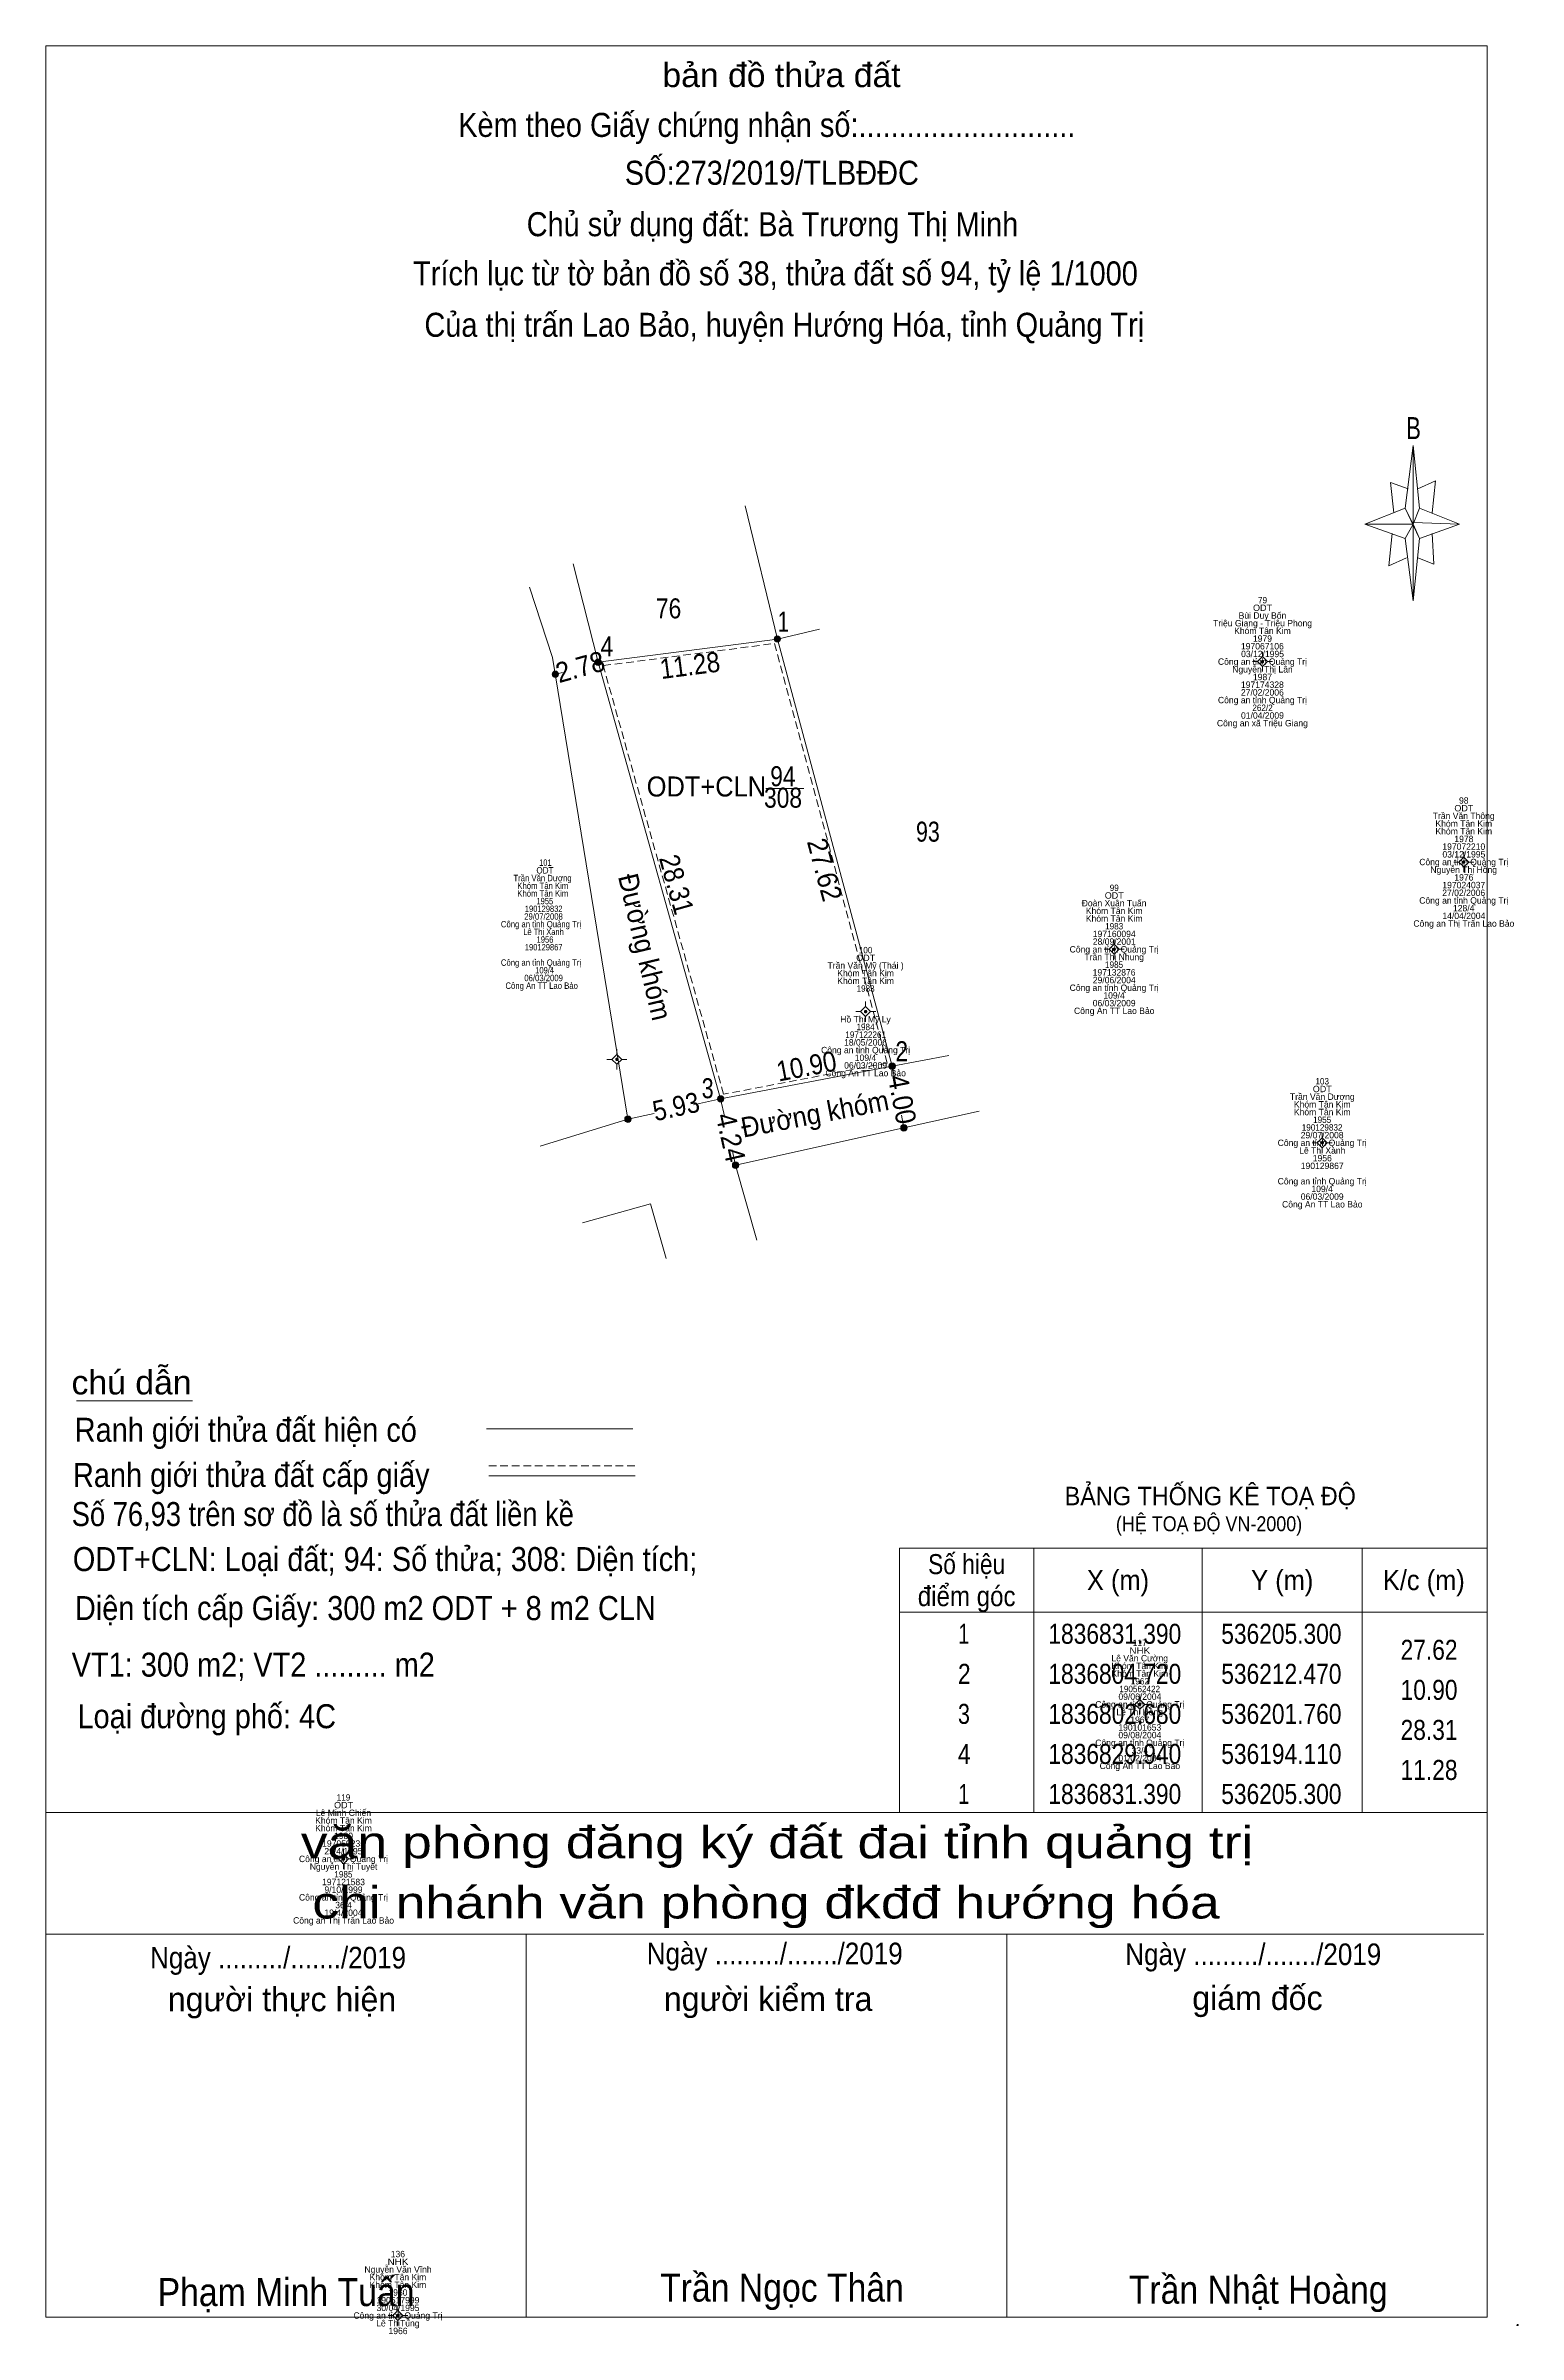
# Model space of a CAD drawing. Header units: metres. Extents: x 535914 to 536552, y 1836422 to 1837028.
# Drawn here: x 536044.4 to 536136.3, y 1836724.1 to 1836866.9 of the extents above; entities that cross this region are included whole.
import ezdxf
from ezdxf.enums import TextEntityAlignment as Align

# ---------------------------------------------------------------- set-up
doc = ezdxf.new("R2010")
doc.units = ezdxf.units.M
doc.header["$LTSCALE"] = 0.16
doc.header["$PDMODE"] = 32
doc.header["$PDSIZE"] = 0.08
doc.linetypes.add('MEDIUM_DASHED', pattern=[4.5, 3, -1.5])
for name, color, linetype, lineweight in [('1', 7, 'MEDIUM_DASHED', 13), ('10', 7, 'Continuous', 13), ('11', 7, 'MEDIUM_DASHED', 13), ('15', 7, 'Continuous', 13), ('17', 7, 'Continuous', 13), ('23', 7, 'Continuous', 13), ('5', 7, 'Continuous', 13), ('6', 7, 'Continuous', 13), ('63', 7, 'Continuous', 13)]:
    doc.layers.add(name, color=color, linetype=linetype, lineweight=lineweight)
doc.layers.add('13', color=7, linetype='Continuous')
doc.layers.add('28', color=7, linetype='Continuous')

msp = doc.modelspace()

# ---------------------------------------------------------------- hatches: boundary and pattern name
at = {"layer": '11'}
for points in [[(536120.4149, 1836828.48, 1), (536120.2649, 1836828.48, 1)], [(536132.9849, 1836815.97, 1), (536132.8349, 1836815.97, 1)], [(536111.1549, 1836810.52, 1), (536111.0049, 1836810.52, 1)], [(536095.6349, 1836806.63, 1), (536095.4849, 1836806.63, 1)], [(536080.1049, 1836803.65, 1), (536079.9549, 1836803.65, 1)], [(536124.1449, 1836798.44, 1), (536123.9949, 1836798.44, 1)], [(536112.7549, 1836763.38, 1), (536112.6049, 1836763.38, 1)], [(536063.0349, 1836753.73, 1), (536062.8849, 1836753.73, 1)], [(536066.4349, 1836725.22, 1), (536066.2849, 1836725.22, 1)]]:
    msp.add_hatch(color=256, dxfattribs=at).paths.add_polyline_path(points)
at = {"layer": '63'}
for points in [[(536090.25, 1836829.89, 1), (536089.85, 1836829.89, 1)], [(536079.06, 1836828.44, 1), (536078.66, 1836828.44, 1)], [(536076.39, 1836827.69, 1), (536075.99, 1836827.69, 1)], [(536097.42, 1836803.22, 1), (536097.02, 1836803.22, 1)], [(536086.71, 1836801.18, 1), (536086.31, 1836801.18, 1)], [(536080.92, 1836799.91, 1), (536080.52, 1836799.91, 1)], [(536098.15, 1836799.37, 1), (536097.75, 1836799.37, 1)], [(536087.64, 1836797.04, 1), (536087.24, 1836797.04, 1)]]:
    msp.add_hatch(color=256, dxfattribs=at).paths.add_polyline_path(points)

# ---------------------------------------------------------------- linework, layer by layer
at = {"layer": '1'}
msp.add_lwpolyline([(536089.87, 1836829.61), (536096.91, 1836803.42), (536086.69, 1836801.47), (536079.18, 1836828.23)], close=True, dxfattribs=at)
at = {"layer": '10'}
for p, q in [((536077.3, 1836834.58), (536078.86, 1836828.44)), ((536076.02, 1836828.73), (536074.58, 1836833.13)), ((536100.76, 1836803.88), (536097.22, 1836803.22)), ((536098.04, 1836799.39), (536102.65, 1836800.42))]:
    msp.add_line(p, q, dxfattribs=at)
for points in [[(536092.69, 1836830.51), (536090.05, 1836829.89), (536088.03, 1836838.21)], [(536078.86, 1836828.44), (536090.05, 1836829.89), (536097.22, 1836803.22)], [(536076.02, 1836828.73), (536080.72, 1836799.91), (536075.24, 1836798.23)], [(536078.86, 1836828.44), (536086.51, 1836801.18), (536097.22, 1836803.22)], [(536098.04, 1836799.39), (536087.44, 1836797.04), (536088.76, 1836792.36)], [(536083.1, 1836791.21), (536082.13, 1836794.62), (536077.88, 1836793.44)]]:
    msp.add_lwpolyline(points, dxfattribs=at)
at = {"layer": '11'}
for p, q in [((536120.03, 1836828.48), (536119.72, 1836828.48)), ((536120.34, 1836829.1), (536120.34, 1836828.79)), ((536120.96, 1836828.48), (536120.65, 1836828.48)), ((536120.34, 1836828.17), (536120.34, 1836827.86)), ((536132.6, 1836815.97), (536132.28, 1836815.97)), ((536132.91, 1836816.6), (536132.91, 1836816.28)), ((536132.91, 1836815.66), (536132.91, 1836815.34)), ((536133.54, 1836815.97), (536133.22, 1836815.97)), ((536110.77, 1836810.52), (536110.45, 1836810.52)), ((536111.08, 1836811.14), (536111.08, 1836810.83)), ((536111.08, 1836810.21), (536111.08, 1836809.9)), ((536111.7, 1836810.52), (536111.39, 1836810.52)), ((536095.56, 1836807.26), (536095.56, 1836806.94)), ((536095.25, 1836806.63), (536094.94, 1836806.63)), ((536095.56, 1836806.32), (536095.56, 1836806)), ((536096.19, 1836806.63), (536095.87, 1836806.63)), ((536080.03, 1836804.28), (536080.03, 1836803.96)), ((536079.72, 1836803.65), (536079.4, 1836803.65)), ((536080.03, 1836803.34), (536080.03, 1836803.02)), ((536080.66, 1836803.65), (536080.34, 1836803.65)), ((536123.76, 1836798.44), (536123.44, 1836798.44)), ((536124.07, 1836799.06), (536124.07, 1836798.75)), ((536124.69, 1836798.44), (536124.38, 1836798.44)), ((536124.07, 1836798.13), (536124.07, 1836797.82)), ((536112.68, 1836764), (536112.68, 1836763.69)), ((536112.37, 1836763.38), (536112.06, 1836763.38)), ((536112.68, 1836763.07), (536112.68, 1836762.76)), ((536113.31, 1836763.38), (536112.99, 1836763.38)), ((536062.96, 1836754.36), (536062.96, 1836754.04)), ((536062.65, 1836753.73), (536062.34, 1836753.73)), ((536062.96, 1836753.42), (536062.96, 1836753.1)), ((536063.58, 1836753.73), (536063.27, 1836753.73)), ((536066.36, 1836725.84), (536066.36, 1836725.53)), ((536066.05, 1836725.22), (536065.74, 1836725.22)), ((536066.36, 1836724.91), (536066.36, 1836724.6)), ((536066.98, 1836725.22), (536066.67, 1836725.22))]:
    msp.add_line(p, q, dxfattribs=at)
for points in [[(536120.34, 1836828.79), (536120.03, 1836828.48), (536120.34, 1836828.17), (536120.65, 1836828.48)], [(536132.91, 1836816.28), (536132.6, 1836815.97), (536132.91, 1836815.66), (536133.22, 1836815.97)], [(536111.08, 1836810.83), (536110.77, 1836810.52), (536111.08, 1836810.21), (536111.39, 1836810.52)], [(536095.56, 1836806.94), (536095.25, 1836806.63), (536095.56, 1836806.32), (536095.87, 1836806.63)], [(536080.03, 1836803.96), (536079.72, 1836803.65), (536080.03, 1836803.34), (536080.34, 1836803.65)], [(536124.07, 1836798.75), (536123.76, 1836798.44), (536124.07, 1836798.13), (536124.38, 1836798.44)], [(536112.68, 1836763.69), (536112.37, 1836763.38), (536112.68, 1836763.07), (536112.99, 1836763.38)], [(536062.96, 1836754.04), (536062.65, 1836753.73), (536062.96, 1836753.42), (536063.27, 1836753.73)], [(536066.36, 1836725.53), (536066.05, 1836725.22), (536066.36, 1836724.91), (536066.67, 1836725.22)]]:
    msp.add_lwpolyline(points, close=True, dxfattribs=at)
for centre in [(536120.3399, 1836828.48), (536132.9099, 1836815.97), (536111.0799, 1836810.52), (536095.5599, 1836806.63), (536080.0299, 1836803.65), (536124.0699, 1836798.44), (536112.6799, 1836763.38), (536062.9599, 1836753.73), (536066.3599, 1836725.22)]:
    msp.add_circle(centre, 0.075, dxfattribs=at)
at = {"layer": '17'}
msp.add_line((536046.29, 1836782.32), (536053.53, 1836782.32), dxfattribs=at)
at = {"layer": '23'}
for p, q in [((536077.3, 1836834.58), (536078.86, 1836828.44)), ((536076.02, 1836828.73), (536074.58, 1836833.13)), ((536100.76, 1836803.88), (536097.22, 1836803.22)), ((536098.04, 1836799.39), (536102.65, 1836800.42))]:
    msp.add_line(p, q, dxfattribs=at)
for points in [[(536076.02, 1836828.73), (536080.72, 1836799.91), (536075.24, 1836798.23)], [(536078.86, 1836828.44), (536086.51, 1836801.18), (536097.22, 1836803.22)], [(536098.04, 1836799.39), (536087.44, 1836797.04), (536088.76, 1836792.36)]]:
    msp.add_lwpolyline(points, dxfattribs=at)
at = {"layer": '5'}
for p, q in [((536129.24, 1836838.07), (536129.74, 1836841.97)), ((536129.24, 1836836.17), (536126.74, 1836837.07)), ((536130.14, 1836838.07), (536132.64, 1836837.07)), ((536130.14, 1836836.17), (536129.74, 1836832.27)), ((536130.94, 1836836.47), (536131.04, 1836834.57)), ((536131.04, 1836834.57), (536130.04, 1836834.97)), ((536044.37, 1836756.63), (536134.37, 1836756.63)), ((536044.37, 1836749.03), (536134.17, 1836749.03)), ((536044.37, 1836749.03), (536134.17, 1836749.03)), ((536044.37, 1836749.03), (536134.17, 1836749.03)), ((536074.37, 1836725.13), (536074.37, 1836749.03)), ((536104.37, 1836725.13), (536104.37, 1836749.03))]:
    msp.add_line(p, q, dxfattribs=at)
for points in [[(536044.37, 1836866.93), (536134.37, 1836866.93), (536134.37, 1836725.13), (536044.37, 1836725.13)], [(536129.74, 1836841.97), (536130.14, 1836838.07), (536129.74, 1836837.07)], [(536129.74, 1836837.07), (536126.74, 1836837.07), (536129.24, 1836838.07), (536130.14, 1836836.17), (536132.64, 1836837.07), (536129.74, 1836837.17)], [(536129.74, 1836837.07), (536129.74, 1836832.27), (536129.24, 1836836.17)]]:
    msp.add_lwpolyline(points, close=True, dxfattribs=at)
for points in [[(536130.04, 1836839.27), (536131.14, 1836839.77), (536130.94, 1836837.77)], [(536129.44, 1836839.27), (536128.34, 1836839.67), (536128.54, 1836837.77)], [(536129.74, 1836837.07), (536129.24, 1836838.07), (536126.74, 1836837.07)], [(536129.74, 1836837.07), (536130.14, 1836836.17), (536132.64, 1836837.07)], [(536128.44, 1836836.47), (536128.24, 1836834.47), (536129.34, 1836834.97)], [(536134.37, 1836725.13), (536044.37, 1836725.13), (536044.37, 1836749.03)]]:
    msp.add_lwpolyline(points, dxfattribs=at)
at = {"layer": '6'}
for p, q in [((536071.89, 1836780.58), (536081.03, 1836780.58)), ((536072.03, 1836777.65), (536081.17, 1836777.65))]:
    msp.add_line(p, q, dxfattribs=at)
at = {"layer": '6', "linetype": 'MEDIUM_DASHED'}
msp.add_line((536072.03, 1836778.27), (536081.23, 1836778.27), dxfattribs=at)
at = {"layer": '6'}
msp.add_point((536136.27, 1836724.63), dxfattribs=at)
at = {"layer": '63'}
for p, q in [((536076.19, 1836827.69), (536076.63, 1836827.81)), ((536089.34, 1836820.56), (536091.71, 1836820.56)), ((536097.44, 1836802.08), (536097.22, 1836803.22)), ((536086.51, 1836801.18), (536084.82, 1836800.81)), ((536086.51, 1836801.18), (536086.77, 1836800.01)), ((536082.36, 1836800.27), (536080.72, 1836799.91)), ((536097.95, 1836799.37), (536097.8, 1836800.17)), ((536087.22, 1836798.01), (536087.44, 1836797.04)), ((536106.07, 1836773.13), (536106.07, 1836756.63)), ((536116.57, 1836773.13), (536116.57, 1836756.63)), ((536126.57, 1836773.13), (536126.57, 1836756.63)), ((536097.67, 1836769.13), (536134.37, 1836769.13))]:
    msp.add_line(p, q, dxfattribs=at)
msp.add_lwpolyline([(536097.67, 1836773.13), (536134.37, 1836773.13), (536134.37, 1836756.63), (536097.67, 1836756.63)], close=True, dxfattribs=at)
for centre in [(536090.05, 1836829.89), (536078.86, 1836828.44), (536076.19, 1836827.69), (536097.22, 1836803.22), (536086.51, 1836801.18), (536080.72, 1836799.91), (536097.95, 1836799.37), (536087.44, 1836797.04)]:
    msp.add_circle(centre, 0.2, dxfattribs=at)

# ---------------------------------------------------------------- texts
at = {"layer": '1'}
for s, width, p in [('ODT+CLN', 0.95, (536085.62, 1836820.06)), ('94', 0.85, (536090.395, 1836820.7)), ('308', 0.85, (536090.405, 1836819.36))]:
    msp.add_text(s, height=1.25, dxfattribs=dict(at, width=width)).set_placement(p, align=Align.CENTER)
for s, height, width, p in [('BẢNG THỐNG KÊ TOẠ ĐỘ ', 1.15, 0.95, (536107.99, 1836775.81)), ('(HỆ TOẠ ĐỘ VN-2000)', 0.93, 0.9, (536111.19, 1836774.19))]:
    msp.add_text(s, height=height, dxfattribs=dict(at, width=width)).set_placement(p)
at = {"layer": '13'}
for s, width, p in [('76', 0.85, (536083.26, 1836831.18)), ('93', 0.8, (536099.45, 1836817.24))]:
    msp.add_text(s, height=1.25, dxfattribs=dict(at, width=width)).set_placement(p, align=Align.CENTER)
at = {"layer": '15'}
for s, p in [('Bùi Duy Bốn', (536120.34, 1836831.16)), ('Triệu Giang - Triệu Phong', (536120.345, 1836830.68)), ('Khóm Tân Kim', (536120.34, 1836830.2)), ('1979', (536120.34, 1836829.72)), ('Công an tỉnh Quảng Trị', (536120.34, 1836828.28)), ('Nguyễn Thị Lân', (536120.34, 1836827.8)), ('03/12/1995', (536120.345, 1836828.76)), ('197067106', (536120.335, 1836829.24)), ('197174328', (536120.335, 1836826.84)), ('1987', (536120.34, 1836827.32)), ('Công an tỉnh Quảng Trị', (536120.34, 1836825.88)), ('27/02/2006', (536120.335, 1836826.36)), ('Công an xã Triệu Giang', (536120.335, 1836824.44)), ('01/04/2009', (536120.34, 1836824.92)), ('98', (536132.91, 1836819.61)), ('Trần Văn Thông', (536132.905, 1836818.65)), ('Khóm Tân Kim', (536132.91, 1836818.17)), ('Khóm Tân Kim', (536132.91, 1836817.69)), ('197072210', (536132.91, 1836816.73)), ('1978', (536132.915, 1836817.21)), ('Công an tỉnh Quảng Trị', (536132.91, 1836815.77)), ('Nguyễn Thị Hồng', (536132.905, 1836815.29)), ('03/12/1995', (536132.915, 1836816.25)), ('27/02/2006', (536132.905, 1836813.85)), ('197024037', (536132.91, 1836814.33)), ('1976', (536132.915, 1836814.81)), ('Đoàn Xuân Tuấn', (536111.075, 1836813.2)), ('Khóm Tân Kim', (536111.08, 1836812.72)), ('Khóm Tân Kim', (536111.08, 1836812.24)), ('Công an tỉnh Quảng Trị', (536132.91, 1836813.37)), ('14/04/2004', (536132.915, 1836812.41)), ('128/4', (536132.905, 1836812.89)), ('28/09/2001', (536111.085, 1836810.8)), ('197160094', (536111.085, 1836811.28)), ('Công an Thị Trấn Lao Bảo', (536132.915, 1836811.93)), ('Trần Văn Mỹ (Thái )', (536095.56, 1836809.31)), ('Công an tỉnh Quảng Trị', (536111.08, 1836810.32)), ('Trần Thị Nhung', (536111.08, 1836809.84)), ('Khóm Tân Kim', (536095.56, 1836808.83)), ('Khóm Tân Kim', (536095.56, 1836808.35)), ('Công an tỉnh Quảng Trị', (536111.08, 1836807.92)), ('29/06/2004', (536111.085, 1836808.4)), ('197132876', (536111.075, 1836808.88)), ('Công An TT Lao Bảo', (536111.085, 1836806.48)), ('06/03/2009', (536111.08, 1836806.96)), ('109/4', (536111.075, 1836807.44)), ('Hồ Thị Mỹ Ly', (536095.555, 1836805.95)), ('Công an tỉnh Quảng Trị', (536095.56, 1836804.03)), ('18/05/2006', (536095.555, 1836804.51)), ('Công An TT Lao Bảo', (536095.565, 1836802.59)), ('06/03/2009', (536095.56, 1836803.07)), ('109/4', (536095.555, 1836803.55)), ('Trần Văn Dương', (536124.075, 1836801.12)), ('Khóm Tân Kim', (536124.07, 1836800.64)), ('Khóm Tân Kim', (536124.07, 1836800.16)), ('Công an tỉnh Quảng Trị', (536124.07, 1836798.24)), ('29/07/2008', (536124.065, 1836798.72)), ('Lê Thị Xanh', (536124.075, 1836797.76)), ('190129867', (536124.07, 1836796.8)), ('1956', (536124.075, 1836797.28)), ('Công an tỉnh Quảng Trị', (536124.07, 1836795.84)), ('109/4', (536124.065, 1836795.36)), ('Công An TT Lao Bảo', (536124.075, 1836794.4)), ('06/03/2009', (536124.07, 1836794.88)), ('117', (536112.68, 1836767.02)), ('Lê Văn Cường', (536112.675, 1836766.06)), ('Khóm Tân Kim', (536112.68, 1836765.58)), ('Khóm Tân Kim', (536112.68, 1836765.1)), ('09/06/2004', (536112.685, 1836763.66)), ('Công an tỉnh Quảng Trị', (536112.68, 1836763.18)), ('Lê Thị Hồng', (536112.675, 1836762.7)), ('1967', (536112.68, 1836762.22)), ('Công an tỉnh Quảng Trị', (536112.68, 1836760.78)), ('09/08/2004', (536112.685, 1836761.26)), ('190101653', (536112.68, 1836761.74)), ('Công An TT Lao Bảo', (536112.685, 1836759.34)), ('01/02/2004', (536112.685, 1836759.82)), ('33/4', (536112.685, 1836760.3)), ('Lê Minh Chiến', (536062.96, 1836756.41)), ('Khóm Tân Kim', (536062.96, 1836755.93)), ('Khóm Tân Kim', (536062.96, 1836755.45)), ('197059235', (536062.965, 1836754.49)), ('29/4/1995', (536062.955, 1836754.01)), ('1980', (536062.96, 1836754.97)), ('Công an tỉnh Quảng Trị', (536062.96, 1836753.53)), ('Nguyễn Thị Tuyết', (536062.965, 1836753.05)), ('Công an tỉnh Quảng Trị', (536062.96, 1836751.13)), ('197121583', (536062.96, 1836752.09)), ('9/10/1999', (536062.96, 1836751.61)), ('Công an Thị Trấn Lao Bảo', (536062.965, 1836749.69)), ('19/4/2004', (536062.955, 1836750.17)), ('36/4', (536062.965, 1836750.65)), ('Nguyễn Văn Vĩnh', (536066.365, 1836727.9)), ('136', (536066.355, 1836728.86)), ('Khóm Tân Kim', (536066.36, 1836727.42)), ('Khóm Tân Kim', (536066.36, 1836726.94)), ('1960', (536066.36, 1836726.46)), ('Công an tỉnh Quảng Trị', (536066.36, 1836725.02)), ('30/04/1995', (536066.365, 1836725.5)), ('190517999', (536066.36, 1836725.98)), ('Lê ThịTùng', (536066.355, 1836724.54)), ('1966', (536066.365, 1836724.06))]:
    msp.add_text(s, height=0.4, dxfattribs=at).set_placement(p, align=Align.CENTER)
for s, width, p in [('ODT', 1.05, (536120.345, 1836831.64)), ('79', 0.95, (536120.345, 1836832.12)), ('262/2', 0.95, (536120.345, 1836825.4)), ('ODT', 1.05, (536132.915, 1836819.13)), ('ODT', 0.95, (536075.54, 1836815.25)), ('101', 0.8, (536075.565, 1836815.73)), ('Trần Văn Dương', 0.9, (536075.39, 1836814.77)), ('Khóm Tân Kim', 0.9, (536075.405, 1836814.29)), ('Khóm Tân Kim', 0.9, (536075.405, 1836813.81)), ('ODT', 1.05, (536111.085, 1836813.68)), ('99', 0.95, (536111.085, 1836814.16)), ('29/07/2008', 0.9, (536075.45, 1836812.37)), ('190129832', 0.85, (536075.46, 1836812.85)), ('1955', 0.85, (536075.53, 1836813.33)), ('Công an tỉnh Quảng Trị', 0.9, (536075.29, 1836811.89)), ('Lê Thị Xanh', 0.85, (536075.45, 1836811.41)), ('1956', 0.85, (536075.54, 1836810.93)), ('1983', 0.95, (536111.08, 1836811.76)), ('Công an tỉnh Quảng Trị', 0.9, (536075.29, 1836809.49)), ('190129867', 0.85, (536075.46, 1836810.45)), ('ODT', 1.05, (536095.565, 1836809.79)), ('100', 0.95, (536095.56, 1836810.27)), ('1985', 0.95, (536111.075, 1836809.36)), ('Công An TT Lao Bảo', 0.9, (536075.335, 1836808.05)), ('06/03/2009', 0.9, (536075.455, 1836808.53)), ('109/4', 0.85, (536075.52, 1836809.01)), ('1983', 0.95, (536095.56, 1836807.87)), ('1984', 0.95, (536095.555, 1836805.47)), ('197122261', 0.95, (536095.565, 1836804.99)), ('ODT', 1.05, (536124.075, 1836801.6)), ('103', 0.95, (536124.07, 1836802.08)), ('1955', 0.95, (536124.065, 1836799.68)), ('190129832', 0.95, (536124.065, 1836799.2)), ('NHK', 1.15, (536112.68, 1836766.54)), ('190562422', 0.95, (536112.675, 1836764.14)), ('1962', 0.95, (536112.685, 1836764.62)), ('ODT', 1.05, (536062.965, 1836756.89)), ('119', 0.95, (536062.96, 1836757.37)), ('1985', 0.95, (536062.955, 1836752.57)), ('NHK', 1.15, (536066.36, 1836728.38))]:
    msp.add_text(s, height=0.4, dxfattribs=dict(at, width=width)).set_placement(p, align=Align.CENTER)
at = {"layer": '28', "width": 0.95}
msp.add_text('Đường khóm', height=1.25, rotation=283.43, dxfattribs=at).set_placement((536081.1779, 1836810.5252), align=Align.CENTER)
at = {"layer": '5'}
for s, height, width, p in [('bản đồ thửa đất', 1.5, 1.05, (536090.31, 1836864.35)), ('Kèm theo Giấy chứng nhận số:...........................', 1.5, 0.9, (536089.39, 1836861.24)), ('SỐ:273/2019/TLBĐĐC', 1.5, 0.9, (536089.705, 1836858.25)), ('Chủ sử dụng đất: Bà Trương Thị Minh', 1.5, 0.9, (536089.745, 1836855.04)), ('Trích lục từ tờ bản đồ số 38, thửa đất số 94, tỷ lệ 1/1000 ', 1.5, 0.9, (536090.185, 1836851.97)), ('Của thị trấn Lao Bảo, huyện Hướng Hóa, tỉnh Quảng Trị', 1.5, 0.9, (536090.485, 1836848.76)), ('B', 1.378, 0.75, (536129.77, 1836842.37)), ('văn phòng đăng ký đất đai tỉnh quảng trị', 2, 1.25, (536090.035, 1836753.77)), ('chi nhánh văn phòng đkđđ hướng hóa', 2, 1.25, (536089.345, 1836750.01)), ('Ngày ........./......./2019', 1.35, 0.9, (536058.875, 1836746.89)), ('Ngày ........./......./2019', 1.35, 0.9, (536089.885, 1836747.15)), ('Ngày ........./......./2019', 1.35, 0.9, (536119.765, 1836747.1)), ('Phạm Minh Tuấn', 1.75, 0.9, (536059.375, 1836725.81)), ('Trần Ngọc Thân', 1.75, 0.9, (536090.34, 1836726.09)), ('Trần Nhật Hoàng', 1.75, 0.9, (536120.075, 1836725.96))]:
    msp.add_text(s, height=height, dxfattribs=dict(at, width=width)).set_placement(p, align=Align.CENTER)
for s, p in [('người thực hiện', (536059.12, 1836744.22)), ('người kiểm tra', (536089.475, 1836744.24)), ('giám đốc', (536120.025, 1836744.3))]:
    msp.add_text(s, height=1.5, dxfattribs=at).set_placement(p, align=Align.CENTER)
at = {"layer": '6'}
for s, width, p in [('chú dẫn', 1.05, (536045.98, 1836782.73)), ('Ranh giới thửa đất hiện có ', 0.9, (536046.18, 1836779.77)), ('Ranh giới thửa đất cấp giấy', 0.9, (536046.07, 1836776.95)), ('Số 76,93 trên sơ đồ là số thửa đất liền kề', 0.85, (536045.99, 1836774.51)), ('ODT+CLN: Loại đất; 94: Số thửa; 308: Diện tích;', 0.9, (536046.06, 1836771.7)), ('Diện tích cấp Giấy: 300 m2 ODT + 8 m2 CLN', 0.9, (536046.19, 1836768.64)), ('VT1: 300 m2; VT2 ......... m2', 0.9, (536045.99, 1836765.11)), ('Loại đường phố: 4C', 0.9, (536046.35, 1836761.89))]:
    msp.add_text(s, height=1.5, dxfattribs=dict(at, width=width)).set_placement(p)
at = {"layer": '63'}
for s, width, p in [(' 1', 0.75, (536090.77, 1836830.35)), (' 4', 0.85, (536079.8, 1836828.81)), (' 2', 0.85, (536098.21, 1836803.53)), (' 3', 0.8, (536086.07, 1836801.22)), ('27.62', 0.85, (536132.52, 1836766.16)), ('10.90', 0.85, (536132.52, 1836763.66)), ('28.31', 0.85, (536132.52, 1836761.16)), ('11.28', 0.85, (536132.52, 1836758.66))]:
    msp.add_text(s, height=1.25, dxfattribs=dict(at, width=width)).set_placement(p, align=Align.RIGHT)
for s, rotation, width, p in [('2.78', 15.69, 0.95, (536077.906, 1836827.5502)), ('11.28', 7.383, 0.9, (536084.6697, 1836827.631)), ('27.62', 285.048, 0.95, (536092.4029, 1836815.3323)), ('28.31', 285.676, 0.9, (536083.1581, 1836814.4039)), ('10.90', 10.784, 0.9, (536091.9831, 1836802.6125)), ('4.00', 280.736, 0.95, (536097.2332, 1836801.0364)), ('5.93', 12.372, 0.9, (536083.8561, 1836800.0938)), ('Đường khóm', 10.784, 0.95, (536092.5081, 1836799.6325)), ('4.24', 282.661, 0.95, (536086.5288, 1836798.632))]:
    msp.add_text(s, height=1.25, rotation=rotation, dxfattribs=dict(at, width=width)).set_placement(p, align=Align.CENTER)
for s, width, p in [('Số hiệu', 0.85, (536101.87, 1836771.51)), ('X (m)', 0.95, (536111.32, 1836770.51)), ('Y (m)', 0.95, (536121.575, 1836770.51)), ('K/c (m)', 0.95, (536130.415, 1836770.51)), ('điểm góc', 0.9, (536101.87, 1836769.51)), (' 1', 0.75, (536101.52, 1836767.16)), ('1836831.390', 0.85, (536111.12, 1836767.16)), ('536205.300', 0.85, (536121.52, 1836767.16)), (' 2', 0.85, (536101.525, 1836764.66)), ('1836804.720', 0.85, (536111.12, 1836764.66)), ('536212.470', 0.85, (536121.52, 1836764.66)), (' 3', 0.8, (536101.515, 1836762.16)), ('1836802.680', 0.85, (536111.12, 1836762.16)), ('536201.760', 0.85, (536121.52, 1836762.16)), (' 4', 0.85, (536101.52, 1836759.66)), ('1836829.940', 0.85, (536111.12, 1836759.66)), ('536194.110', 0.85, (536121.52, 1836759.66)), (' 1', 0.75, (536101.52, 1836757.16)), ('1836831.390', 0.85, (536111.12, 1836757.16)), ('536205.300', 0.85, (536121.52, 1836757.16))]:
    msp.add_text(s, height=1.25, dxfattribs=dict(at, width=width)).set_placement(p, align=Align.CENTER)

doc.saveas('drawing.dxf')
